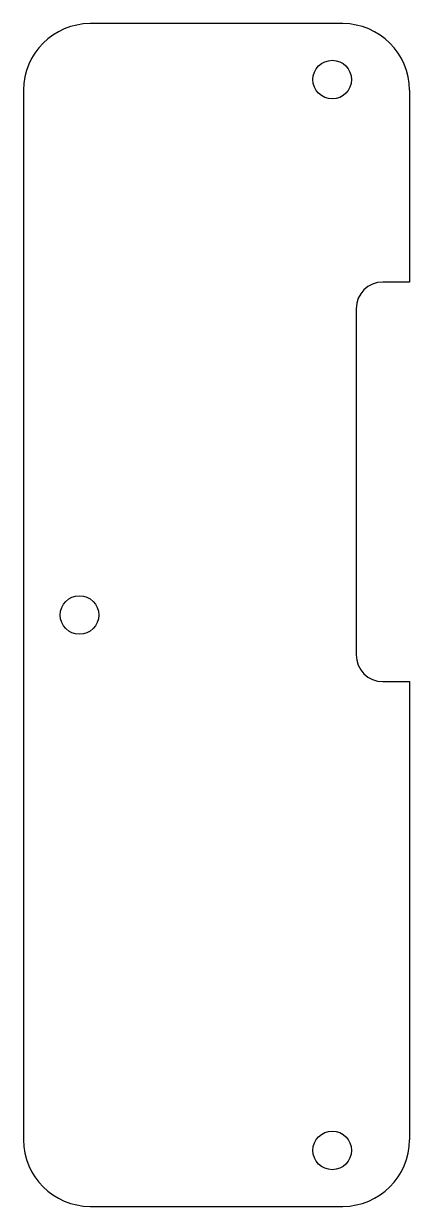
# Model space of a CAD drawing. Extents: x 247.3 to 276.3, y -82.8 to 6.
import ezdxf

# ---------------------------------------------------------------- set-up
doc = ezdxf.new("R2010")
doc.units = 0
doc.layers.add('VISIBLE', color=7, linetype='CONTINUOUS')

msp = doc.modelspace()

# ---------------------------------------------------------------- linework, layer by layer
at = {"layer": 'VISIBLE'}
for p, q in [((271.3, 6), (252.3, 6)), ((247.3, 1), (247.3, -77.8)), ((276.3, 1), (276.3, -13.4)), ((276.3, -13.4), (274.3, -13.4)), ((272.3, -15.4), (272.3, -41.4)), ((274.3, -43.4), (276.3, -43.4)), ((276.3, -43.4), (276.3, -77.8)), ((252.3, -82.8), (271.3, -82.8))]:
    msp.add_line(p, q, dxfattribs=at)
for centre in [(270.5, 1.8), (251.5, -38.4), (270.5, -78.6)]:
    msp.add_circle(centre, 1.45, dxfattribs=at)
for centre, radius, start, end in [((252.3, 1), 5, 90, 180), ((271.3, 1), 5, 0, 90), ((274.3, -15.4), 2, 90, 180), ((274.3, -41.4), 2, 180, 270), ((252.3, -77.8), 5, 180, 270), ((271.3, -77.8), 5, 270, 0)]:
    msp.add_arc(centre, radius, start, end, dxfattribs=at)

doc.saveas('drawing.dxf')
